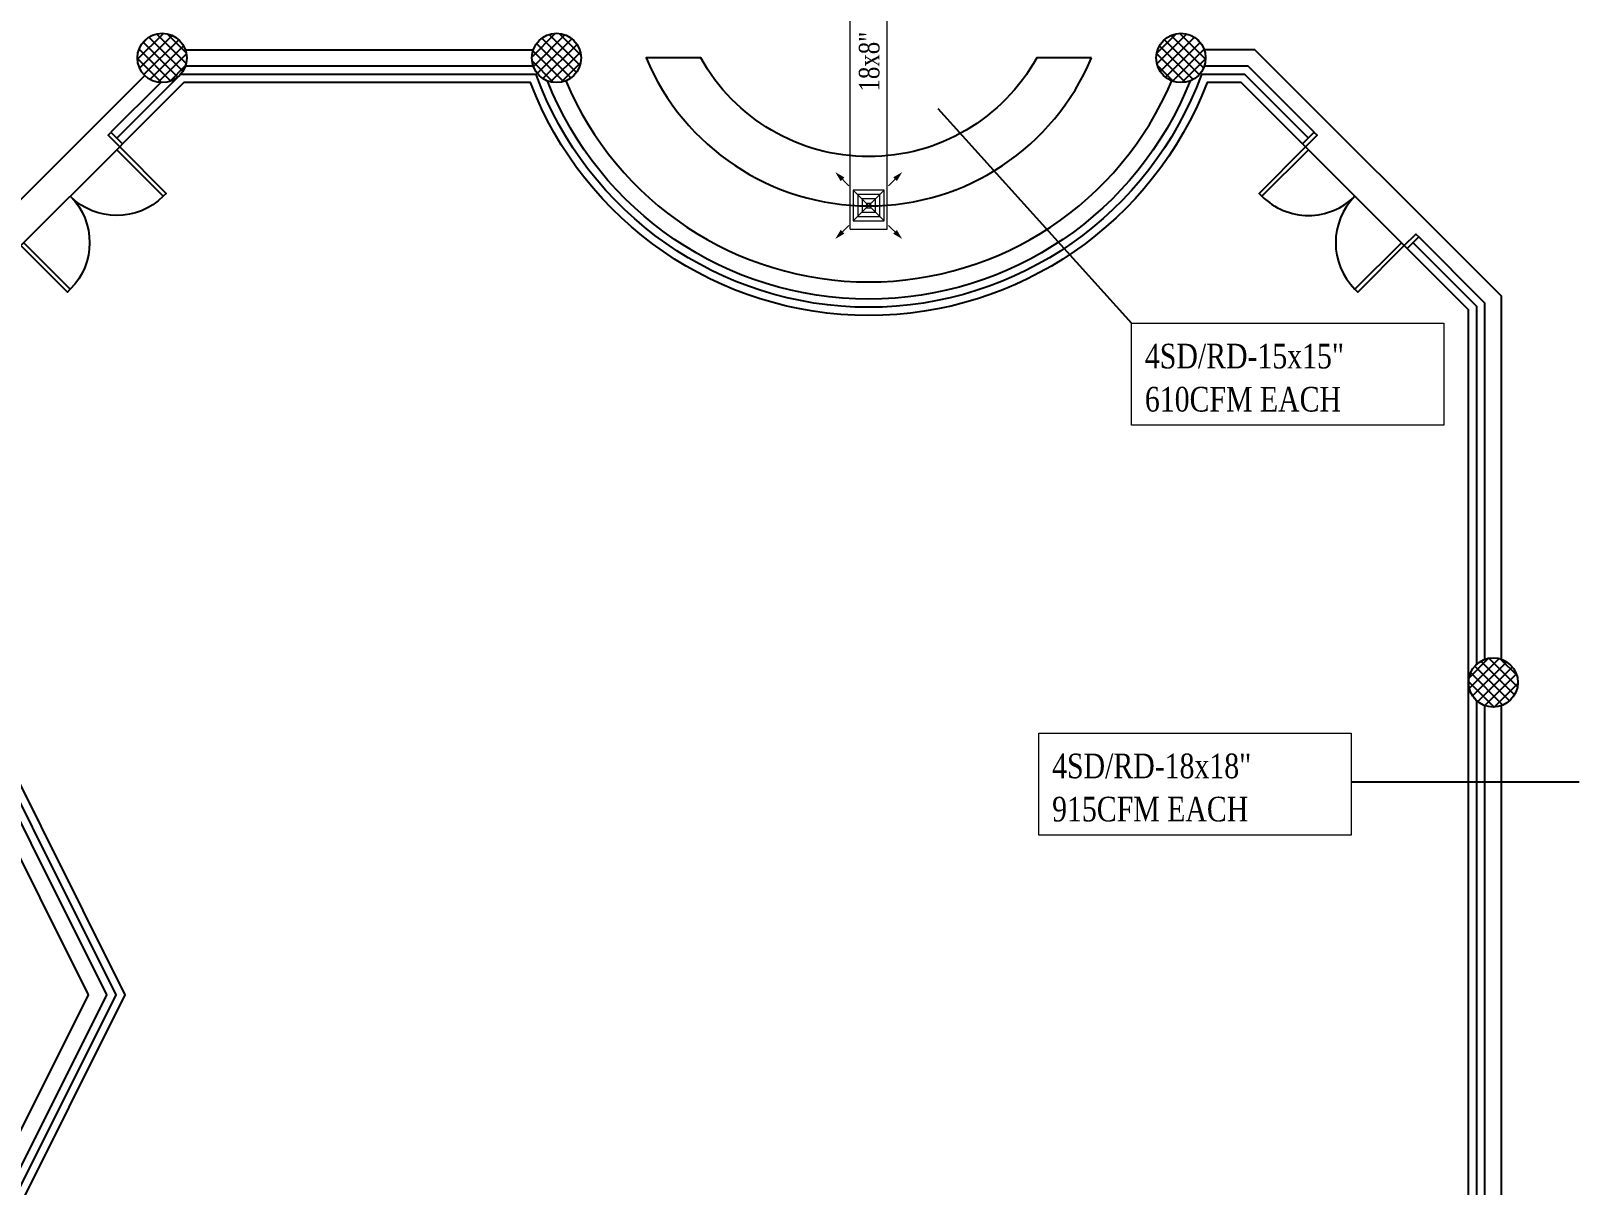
# Model space of a CAD drawing. Extents: x 278386 to 404536, y 8015 to 97114.
# Drawn here: x 317031 to 335872, y 54619 to 68664 of the extents above; entities that cross this region are included whole.
import ezdxf

# ---------------------------------------------------------------- set-up
doc = ezdxf.new("R2010")
doc.units = 0
doc.header["$LTSCALE"] = 2
doc.header["$MEASUREMENT"] = 0
doc.layers.get('0').update_dxf_attribs({"color": 1})
for name, color, linetype, lineweight in [('-D', 2, 'Continuous', 13), ('-DT', 4, 'Continuous', 13), ('ac duct1', 50, 'Continuous', 13)]:
    doc.layers.add(name, color=color, linetype=linetype, lineweight=lineweight)
for name, color, linetype in [('1-BLOCK-A_FLOOR PLAN$0$CLADDING', 1, 'Continuous'), ('1-BLOCK-A_FLOOR PLAN$0$COL-HAT', 1, 'Continuous'), ('1-BLOCK-A_FLOOR PLAN$0$COLUMN', 1, 'Continuous'), ('1-BLOCK-A_FLOOR PLAN$0$DOOR', 1, 'Continuous'), ('1-BLOCK-A_FLOOR PLAN$0$FUR', 1, 'Continuous'), ('1-BLOCK-A_FLOOR PLAN$0$WIN', 1, 'Continuous'), ('ext', 93, 'Continuous')]:
    doc.layers.add(name, color=color, linetype=linetype)
doc.styles.add('DIMTEXT', font='romans.shx', dxfattribs={"width": 0.75})
doc.styles.add('IBA', font='romantic.ttf', dxfattribs={"width": 0.8, "height": 0.3})
doc.styles.add('manohar', font='romantic.ttf', dxfattribs={"width": 0.8, "height": 0.25})
doc.dimstyles.new('LEADER', dxfattribs={"dimscale": 0.2, "dimtxt": 1.8, "dimasz": 2, "dimexe": 2, "dimexo": 1.5, "dimgap": 1, "dimtad": 1, "dimlfac": 100, "dimzin": 13, "dimdsep": 46, "dimtxsty": 'DIMTEXT', "dimcen": 1.5, "dimdle": 2, "dimclrd": 4, "dimclre": 256, "dimclrt": 4, "dimadec": 0, "dimazin": 0, "dimtfac": 1, "dimtix": 1, "dimtmove": 2, "dimatfit": 0, "dimfxl": 2, "dimtolj": 1, "dimtzin": 13, "dimarcsym": 0})
pattern_1 = [(45, (-200, -4), (-0.06629126, 0.06629126), []), (135, (-200, -4), (-0.06629126, -0.06629126), [])]

# ---------------------------------------------------------------- blocks, each defined once
blk = doc.blocks.new('1-BLOCK-A_FLOOR PLAN$0$20d180')
at = {"color": 9}
for points in [[(0.1, 0.2), (0.05, 0.2), (0.05, 1), (0.1, 1), (0.1, 0.2)], [(1.7, 0.2), (1.75, 0.2), (1.75, 1), (1.7, 1), (1.7, 0.2)], [(0, 0.2), (0.05, 0.2), (0.05, 0), (0, 0)], [(1.8, 0.2), (1.75, 0.2), (1.75, 0), (1.8, 0)]]:
    blk.add_lwpolyline(points, dxfattribs=at)
for centre, start, end in [((0.1, 0.2), 0, 90), ((1.7, 0.2), 90, 180)]:
    blk.add_arc(centre, 0.8, start, end, dxfattribs=at)
blk = doc.blocks.new('1-BLOCK-A_FLOOR PLAN', base_point=(138.43, 17.087))
at = {"layer": '1-BLOCK-A_FLOOR PLAN$0$COL-HAT'}
h = blk.add_hatch(dxfattribs=at)
h.set_pattern_fill('ANSI37', color=8, scale=0.75, style=0)
h.set_pattern_definition(pattern_1)
h.paths.add_polyline_path([(55, 75.1, 1), (54.4, 75.1, 1)])
h = blk.add_hatch(dxfattribs=at)
h.set_pattern_fill('ANSI37', color=8, scale=0.75, style=0)
h.set_pattern_definition(pattern_1)
h.paths.add_polyline_path([(59.8, 75.1, 1), (59.2, 75.1, 1)])
h = blk.add_hatch(dxfattribs=at)
h.set_pattern_fill('ANSI37', color=8, scale=0.75, style=0)
h.set_pattern_definition(pattern_1)
h.paths.add_polyline_path([(67.4, 75.1, 1), (66.8, 75.1, 1)])
h = blk.add_hatch(dxfattribs=at)
h.set_pattern_fill('ANSI37', color=8, scale=0.75, style=0)
h.set_pattern_definition(pattern_1)
h.paths.add_polyline_path([(71.2, 67.5, 1), (70.6, 67.5, 1)])
at = {"layer": '1-BLOCK-A_FLOOR PLAN$0$CLADDING', "color": 8}
blk.add_line((54.983, 75.2), (59.217, 75.2), dxfattribs=at)
for points in [[(71, 67.783), (71, 72.2), (68, 75.2), (67.383, 75.2)], [(54.488, 74.888), (52.112, 72.512)], [(52.034, 67.232), (53.8, 63.7), (52.034, 60.168)], [(71, 60.183), (71, 67.217)]]:
    blk.add_lwpolyline(points, dxfattribs=at)
blk.add_arc((63.3, 76.374), 4, 202.8186, 337.1814, dxfattribs=at)
at = {"layer": '1-BLOCK-A_FLOOR PLAN$0$COLUMN', "color": 8}
for centre in [(54.7, 75.1), (54.7, 75.1), (59.5, 75.1), (59.5, 75.1), (67.1, 75.1), (67.1, 75.1), (70.9, 67.5), (70.9, 67.5)]:
    blk.add_circle(centre, 0.3, dxfattribs=at)
at = {"layer": '1-BLOCK-A_FLOOR PLAN$0$DOOR', "color": 8}
for p, q in [((52.982, 72.816), (54.184, 74.018)), ((68.616, 74.018), (69.818, 72.816))]:
    blk.add_line(p, q, dxfattribs=at)
at = {"layer": '1-BLOCK-A_FLOOR PLAN$0$FUR', "color": 8}
blk.add_lwpolyline([(66.01, 75.1), (65.344, 75.1, -0.587556), (61.256, 75.1), (60.59, 75.1, 0.664583)], format="xyb", close=True, dxfattribs=at)
at = {"layer": '1-BLOCK-A_FLOOR PLAN$0$WIN', "color": 8}
for p, q in [((54.078, 74.195), (54.219, 74.054)), ((68.581, 74.054), (68.722, 74.195)), ((69.854, 72.781), (69.995, 72.922))]:
    blk.add_line(p, q, dxfattribs=at)
for points in [[(59.217, 75), (54.983, 75)], [(68.722, 74.195), (67.917, 75), (67.383, 75)], [(54.683, 74.8), (54.078, 74.195)], [(70.8, 67.783), (70.8, 72.117), (69.995, 72.922)], [(52.876, 72.851), (52.1, 72.076), (52.1, 67.771), (54.135, 63.7), (52.1, 59.629), (52.1, 52.672), (53.724, 47.351), (52.128, 44.493), (53.193, 41.778)], [(52.946, 72.781), (52.2, 72.034), (52.2, 67.794), (54.247, 63.7), (52.2, 59.606), (52.2, 52.687), (53.832, 47.34), (52.238, 44.486), (53.286, 41.814)], [(70.7, 67.724), (70.7, 72.076), (69.924, 72.851)], [(52.179, 67.389), (54.024, 63.7), (52.179, 60.011)]]:
    blk.add_lwpolyline(points, dxfattribs=at)
for points in [[(68.651, 74.124), (67.876, 74.9), (67.348, 74.9, -0.700162), (59.252, 74.9), (54.924, 74.9), (54.149, 74.124)], [(68.581, 74.054), (67.834, 74.8), (67.417, 74.8, -0.688357), (59.183, 74.8), (54.966, 74.8), (54.219, 74.054)], [(67.211, 74.821, -0.678975), (59.389, 74.821)], [(69.602, 39.768), (70.6, 40.766), (70.6, 44.417), (69.065, 47.16), (70.491, 51.839, -0.773883), (70.6, 60.372), (70.6, 72.034), (69.854, 72.781)], [(69.673, 39.697), (70.7, 40.724), (70.7, 44.443), (69.173, 47.172), (70.617, 51.909, -0.790848), (70.7, 60.292), (70.7, 67.276)], [(70.616, 44.798), (69.281, 47.183), (70.744, 51.982, -0.808905), (70.8, 60.212), (70.8, 67.217)]]:
    blk.add_lwpolyline(points, format="xyb", dxfattribs=at)
at = {"layer": '1-BLOCK-A_FLOOR PLAN$0$DOOR', "color": 8, "xscale": -1, "rotation": 224.9999999999999}
blk.add_blockref('1-BLOCK-A_FLOOR PLAN$0$20d180', (52.805, 72.922), dxfattribs=at)
at = {"layer": '1-BLOCK-A_FLOOR PLAN$0$DOOR', "color": 8, "rotation": 134.9999999999999}
blk.add_blockref('1-BLOCK-A_FLOOR PLAN$0$20d180', (69.995, 72.922), dxfattribs=at)
blk = doc.blocks.new('A$C51B27907')
blk.add_blockref('1-BLOCK-A_FLOOR PLAN', (123.971, 2.307))
blk = doc.blocks.new('G S 14')
at = {"layer": '-DT', "color": 7}
for p, q in [((-0.345, 0.345), (-0.225, 0.225)), ((0.225, 0.225), (0.345, 0.345)), ((-0.345, -0.345), (-0.225, -0.225)), ((0.225, -0.225), (0.345, -0.345))]:
    blk.add_line(p, q, dxfattribs=at)
at = {"layer": '-DT', "color": 1}
for p, q in [((-0.175, 0.175), (0.175, -0.175)), ((-0.175, -0.175), (0.175, 0.175))]:
    blk.add_line(p, q, dxfattribs=at)
at = {"layer": '-DT', "color": 7}
for points in [[(-0.38, 0.38, 0, 0.06, 0), (-0.298, 0.298, 0.06, 0.06, 0)], [(0.38, 0.38, 0, 0.06, 0), (0.298, 0.298, 0.06, 0.06, 0)], [(-0.38, -0.38, 0, 0.06, 0), (-0.298, -0.298, 0.06, 0.06, 0)], [(0.38, -0.38, 0, 0.06, 0), (0.298, -0.298, 0.06, 0.06, 0)]]:
    blk.add_lwpolyline(points, format="xyseb", dxfattribs=at)
blk.add_lwpolyline([(-0.175, -0.175), (0.175, -0.175), (0.175, 0.175), (-0.175, 0.175)], close=True, dxfattribs=at)
at = {"layer": '-DT', "color": 1}
for points in [[(-0.125, -0.125), (0.125, -0.125), (0.125, 0.125), (-0.125, 0.125)], [(-0.075, -0.075), (0.075, -0.075), (0.075, 0.075), (-0.075, 0.075)], [(-0.025, -0.025), (0.025, -0.025), (0.025, 0.025), (-0.025, 0.025)]]:
    blk.add_lwpolyline(points, close=True, dxfattribs=at)

msp = doc.modelspace()

# ---------------------------------------------------------------- linework, layer by layer
at = {"layer": '-D'}
for points in [[(330426, 65106), (334226, 65106), (334226, 63867), (330426, 63867)], [(329297, 60117), (333097, 60117), (333097, 58878), (329297, 58878)]]:
    msp.add_lwpolyline(points, close=True, dxfattribs=at)
at = {"layer": 'ac duct1'}
for p, q in [((327002, 66251), (327002, 69733, 0)), ((327452, 66251), (327452, 69633, 0)), ((327002, 66251), (327452, 66251))]:
    msp.add_line(p, q, dxfattribs=at)

# ---------------------------------------------------------------- block references
at = {"layer": '-DT', "xscale": 1071.428571428584, "yscale": 1071.428571428584, "zscale": 1071.428571428584}
msp.add_blockref('G S 14', (327227, 66539), dxfattribs=at)
at = {"layer": 'ext', "linetype": 'Continuous', "xscale": 1000, "yscale": 1000, "zscale": 1000}
msp.add_blockref('A$C51B27907', (278386, 8015), dxfattribs=at)

# ---------------------------------------------------------------- texts
at = {"layer": '-DT', "style": 'IBA', "width": 0.8}
for s, p in [('4SD/RD-15x15"', (330588, 64557)), ('610CFM EACH', (330588, 64032)), ('4SD/RD-18x18"', (329459, 59569)), ('915CFM EACH', (329459, 59044))]:
    msp.add_text(s, height=300, dxfattribs=at).set_placement(p)
at = {"layer": 'ac duct1', "style": 'manohar', "width": 0.8}
msp.add_text('18x8"', height=250, rotation=90, dxfattribs=at).set_placement((327357, 67927))

# ---------------------------------------------------------------- leaders
at = {"layer": '-DT'}
for points in [[(328067, 67719), (330426, 65106)], [(335872, 59520), (333102, 59520)]]:
    msp.add_leader(points, dimstyle='LEADER', override={"dimgap": 1, "dimtad": 0}, dxfattribs=at)

doc.saveas('drawing.dxf')
